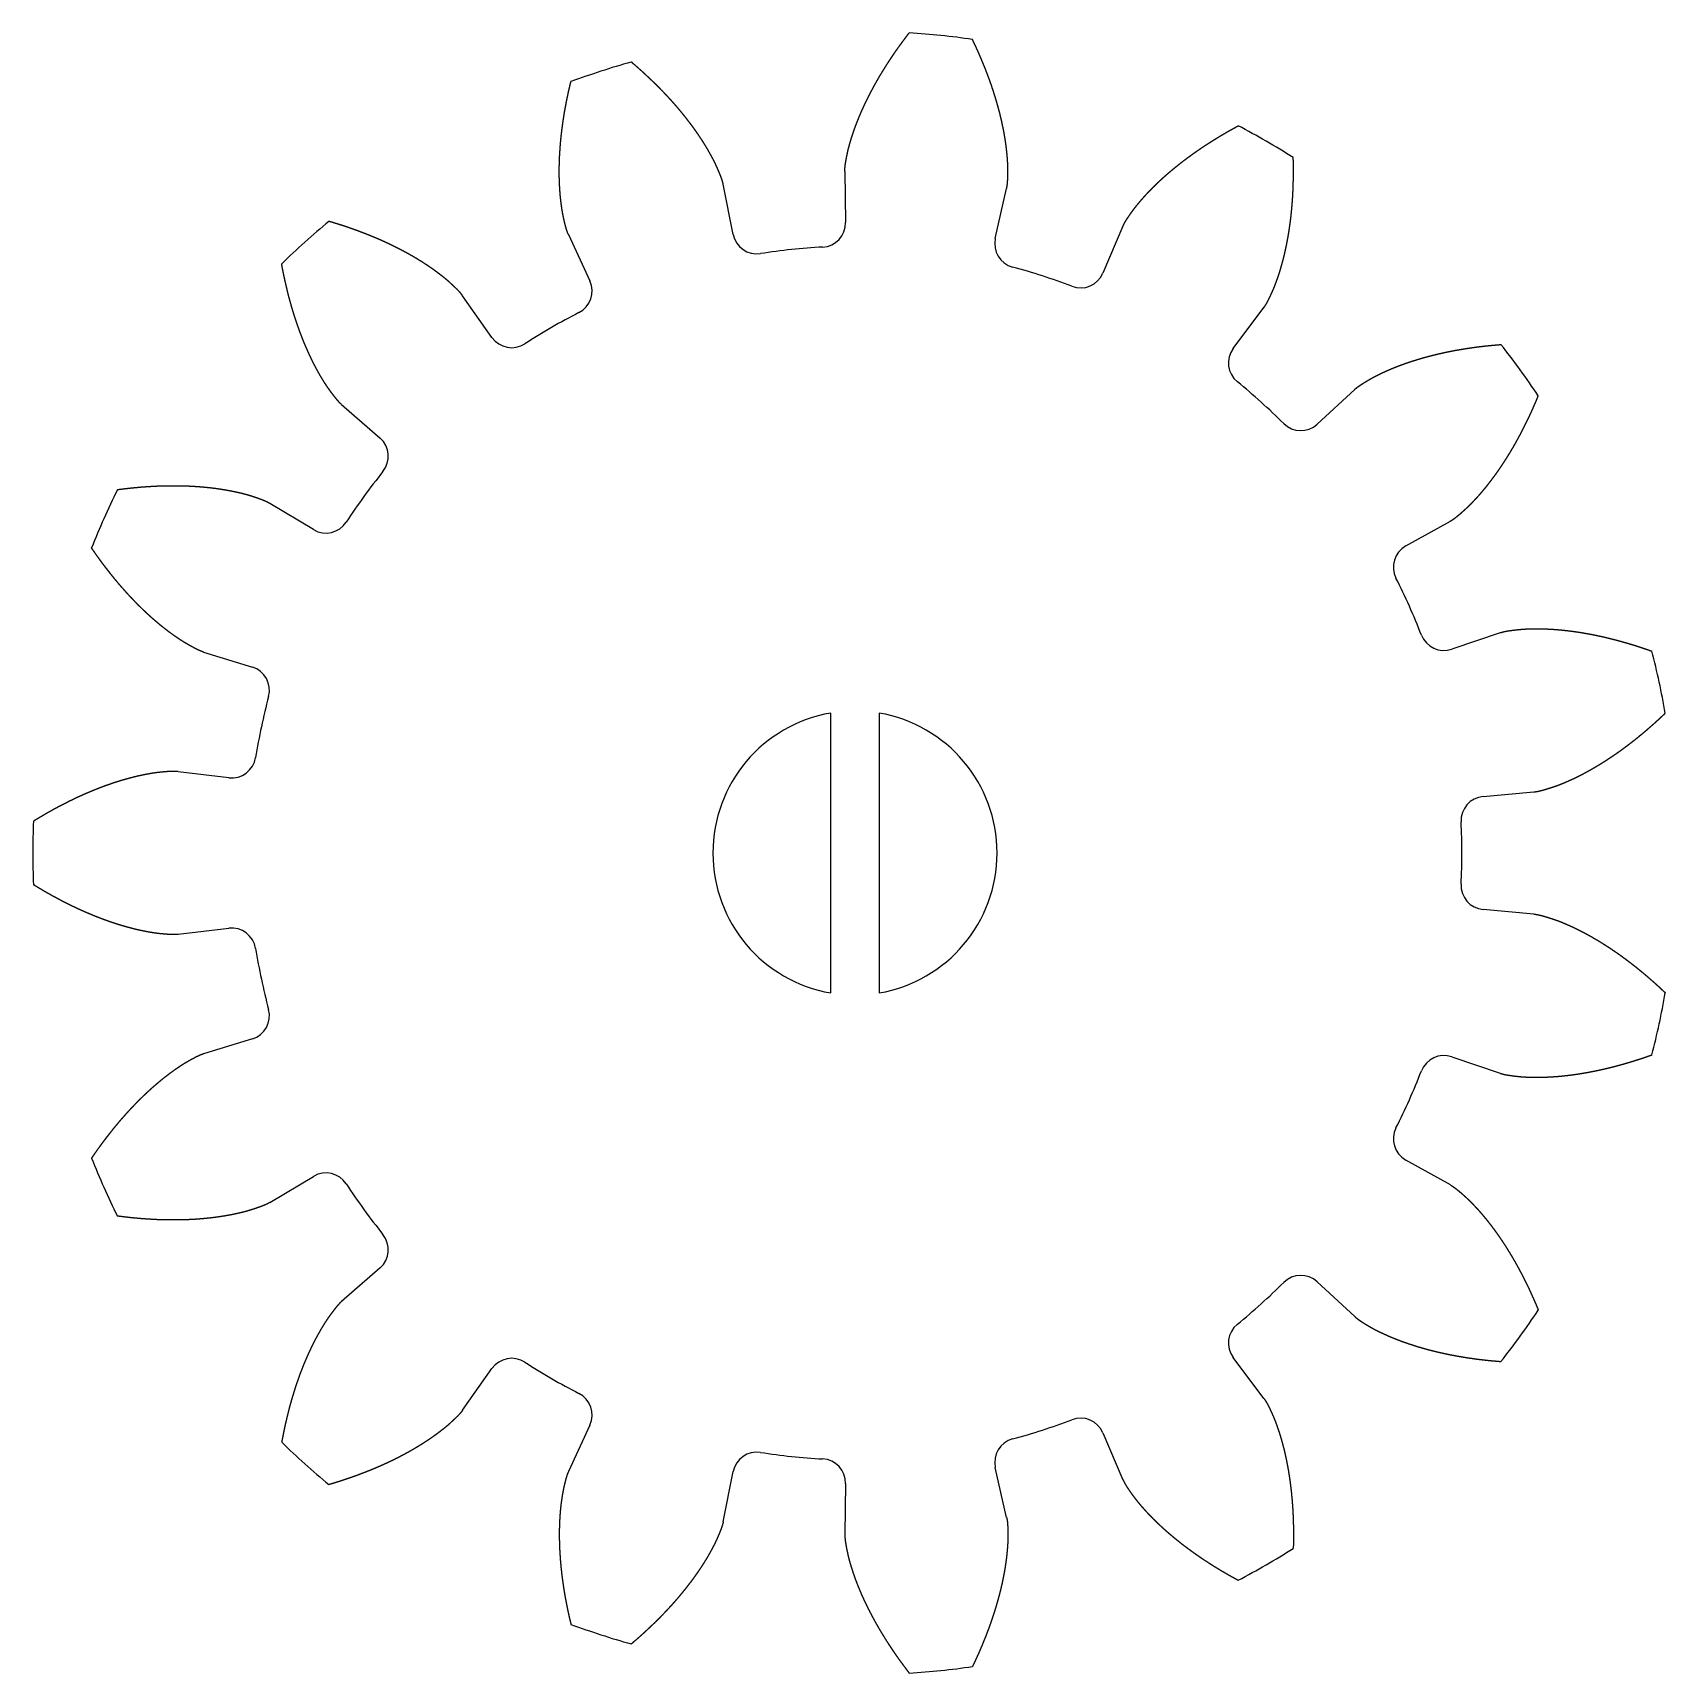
# Model space of a CAD drawing. Header units: millimetres. Extents: x -17 to 16.8, y -17 to 17.
import ezdxf

# ---------------------------------------------------------------- set-up
doc = ezdxf.new("R2010")
doc.units = ezdxf.units.MM
doc.layers.get('0').update_dxf_attribs({"linetype": 'CONTINUOUS'})

msp = doc.modelspace()

# ---------------------------------------------------------------- linework, layer by layer
for p, q in [((-0.21, 14.094), (-0.195, 13.038)), ((-2.52, 12.793), (-2.725, 13.83)), ((2.902, 12.712), (3.136, 13.742)), ((5.541, 12.961), (5.125, 11.99)), ((-5.924, 12.79), (-5.481, 11.831)), ((-7.506, 10.662), (-8.114, 11.526)), ((7.821, 10.433), (8.454, 11.279)), ((10.333, 9.587), (9.558, 8.869)), ((-10.614, 9.274), (-9.82, 8.579)), ((-11.193, 6.688), (-12.101, 7.229)), ((11.389, 6.35), (12.311, 6.865)), ((13.339, 4.555), (12.339, 4.214)), ((-13.469, 4.155), (-12.46, 3.843)), ((-12.946, 1.557), (-13.995, 1.682)), ((12.987, 1.169), (14.039, 1.264)), ((14.039, -1.264), (12.987, -1.169)), ((-13.995, -1.682), (-12.946, -1.557)), ((-12.46, -3.843), (-13.469, -4.155)), ((12.339, -4.214), (13.339, -4.555)), ((12.311, -6.865), (11.389, -6.35)), ((-12.101, -7.229), (-11.193, -6.688)), ((-9.82, -8.579), (-10.614, -9.274)), ((9.558, -8.869), (10.333, -9.587)), ((8.454, -11.279), (7.821, -10.433)), ((-8.114, -11.526), (-7.506, -10.662)), ((-5.481, -11.831), (-5.924, -12.79)), ((5.125, -11.99), (5.541, -12.961)), ((-2.725, -13.83), (-2.52, -12.793)), ((3.136, -13.742), (2.902, -12.712)), ((-0.195, -13.038), (-0.21, -14.094))]:
    msp.add_line(p, q)
for points in [[(-0.5, -2.895), (-0.5, 2.895, 0.842075)], [(0.5, 2.895), (0.5, -2.895, 0.842075)]]:
    msp.add_lwpolyline(points, format="xyb", close=True)
for centre, radius, start, end in [((0, 0), 17, 81.7877, 86.2123), ((0, 0), 17, 105.7877, 110.2123), ((0, 0), 17, 57.7877, 62.2123), ((0, 0), 17, 129.7877, 134.2123), ((-0.695, 13.031), 0.5, -86.9466, 0.8103), ((-2.029, 12.89), 0.5, 191.1897, 278.9466), ((3.389, 12.601), 0.5, 167.1897, 254.9466), ((0, 0), 12.549, 93.0534, 98.9466), ((0, 0), 12.549, 69.0534, 74.9466), ((4.665, 12.187), 0.5, 249.0534, 336.8103), ((-5.935, 11.621), 0.5, -62.9466, 24.8103), ((0, 0), 12.549, 117.0534, 122.9466), ((-7.097, 10.951), 0.5, 215.1897, 302.9466), ((8.222, 10.133), 0.5, 143.1897, 230.9466), ((0, 0), 17, 33.7877, 38.2123), ((0, 0), 12.549, 45.0534, 50.9466), ((9.219, 9.236), 0.5, 225.0534, 312.8103), ((-10.149, 8.203), 0.5, -38.9466, 48.8103), ((0, 0), 12.549, 141.0534, 146.9466), ((0, 0), 17, 153.7877, 158.2123), ((-10.937, 7.117), 0.5, 239.1897, 326.9466), ((11.632, 5.913), 0.5, 119.1897, 206.9466), ((0, 0), 12.549, 21.0534, 26.9466), ((12.178, 4.688), 0.5, 201.0534, 288.8103), ((0, 0), 17, 9.7877, 14.2123), ((-12.608, 3.366), 0.5, -14.9466, 72.8103), ((0, 0), 12.549, 165.0534, 170.9466), ((-12.887, 2.053), 0.5, 263.1897, 350.9466), ((13.032, 0.671), 0.5, 95.1897, 182.9466), ((0, 0), 17, 177.7877, 182.2123), ((0, 0), 12.549, -2.9466, 2.9466), ((13.032, -0.671), 0.5, 177.0534, 264.8103), ((-12.887, -2.053), 0.5, 9.0534, 96.8103), ((0, 0), 12.549, 189.0534, 194.9466), ((0, 0), 17, 345.7877, 350.2123), ((-12.608, -3.366), 0.5, -72.8103, 14.9466), ((12.178, -4.688), 0.5, 71.1897, 158.9466), ((0, 0), 12.549, 333.0534, 338.9466), ((11.632, -5.913), 0.5, 153.0534, 240.8103), ((0, 0), 17, 201.7877, 206.2123), ((-10.937, -7.117), 0.5, 33.0534, 120.8103), ((0, 0), 12.549, 213.0534, 218.9466), ((-10.149, -8.203), 0.5, -48.8103, 38.9466), ((9.219, -9.236), 0.5, 47.1897, 134.9466), ((0, 0), 12.549, 309.0534, 314.9466), ((0, 0), 17, 321.7877, 326.2123), ((8.222, -10.133), 0.5, 129.0534, 216.8103), ((-7.097, -10.951), 0.5, 57.0534, 144.8103), ((0, 0), 12.549, 237.0534, 242.9466), ((-5.935, -11.621), 0.5, -24.8103, 62.9466), ((0, 0), 12.549, 285.0534, 290.9466), ((4.665, -12.187), 0.5, 23.1897, 110.9466), ((0, 0), 17, 225.7877, 230.2123), ((3.389, -12.601), 0.5, 105.0534, 192.8103), ((-2.029, -12.89), 0.5, 81.0534, 168.8103), ((0, 0), 12.549, 261.0534, 266.9466), ((-0.695, -13.031), 0.5, -0.8103, 86.9466), ((0, 0), 17, 297.7877, 302.2123), ((0, 0), 17, 249.7877, 254.2123), ((0, 0), 17, 273.7877, 278.2123)]:
    msp.add_arc(centre, radius, start, end)
for points in [[(-0.21, 14.094), (-0.21, 14.102), (-0.21, 14.12), (-0.209, 14.145), (-0.207, 14.18), (-0.202, 14.222), (-0.196, 14.265), (-0.188, 14.307), (-0.181, 14.35), (-0.173, 14.392), (-0.164, 14.435), (-0.155, 14.477), (-0.146, 14.52), (-0.136, 14.562), (-0.125, 14.605), (-0.114, 14.647), (-0.102, 14.689), (-0.089, 14.731), (-0.076, 14.774), (-0.063, 14.816), (-0.049, 14.858), (-0.035, 14.9), (-0.021, 14.942), (-0.006, 14.984), (0.009, 15.026), (0.025, 15.068), (0.041, 15.11), (0.058, 15.151), (0.074, 15.193), (0.092, 15.235), (0.109, 15.276), (0.127, 15.318), (0.145, 15.359), (0.164, 15.401), (0.183, 15.442), (0.202, 15.484), (0.222, 15.525), (0.242, 15.566), (0.262, 15.607), (0.283, 15.648), (0.303, 15.689), (0.325, 15.73), (0.346, 15.771), (0.368, 15.812), (0.39, 15.853), (0.412, 15.893), (0.435, 15.934), (0.458, 15.974), (0.481, 16.015), (0.505, 16.055), (0.529, 16.096), (0.553, 16.136), (0.578, 16.176), (0.602, 16.216), (0.627, 16.256), (0.653, 16.296), (0.678, 16.336), (0.704, 16.376), (0.73, 16.415), (0.756, 16.455), (0.783, 16.495), (0.81, 16.534), (0.837, 16.574), (0.865, 16.613), (0.892, 16.652), (0.92, 16.691), (0.948, 16.73), (0.977, 16.769), (1.006, 16.808), (1.035, 16.847), (1.064, 16.886), (1.087, 16.917), (1.105, 16.94), (1.117, 16.955), (1.123, 16.963)], [(3.136, 13.742), (3.138, 13.751), (3.141, 13.767), (3.146, 13.793), (3.151, 13.827), (3.155, 13.869), (3.157, 13.912), (3.159, 13.955), (3.16, 13.999), (3.161, 14.042), (3.162, 14.085), (3.162, 14.129), (3.162, 14.172), (3.16, 14.216), (3.159, 14.259), (3.156, 14.303), (3.153, 14.347), (3.15, 14.391), (3.146, 14.435), (3.142, 14.479), (3.137, 14.523), (3.132, 14.567), (3.127, 14.611), (3.121, 14.655), (3.115, 14.699), (3.108, 14.744), (3.101, 14.788), (3.094, 14.832), (3.086, 14.877), (3.078, 14.921), (3.069, 14.965), (3.06, 15.01), (3.051, 15.054), (3.042, 15.098), (3.032, 15.143), (3.021, 15.187), (3.011, 15.232), (3, 15.276), (2.989, 15.321), (2.977, 15.365), (2.965, 15.409), (2.953, 15.454), (2.94, 15.498), (2.928, 15.543), (2.914, 15.587), (2.901, 15.632), (2.887, 15.676), (2.873, 15.721), (2.859, 15.765), (2.844, 15.809), (2.829, 15.854), (2.814, 15.898), (2.798, 15.943), (2.782, 15.987), (2.766, 16.031), (2.75, 16.076), (2.733, 16.12), (2.716, 16.164), (2.699, 16.209), (2.681, 16.253), (2.663, 16.297), (2.645, 16.341), (2.627, 16.385), (2.608, 16.43), (2.589, 16.474), (2.57, 16.518), (2.551, 16.562), (2.531, 16.606), (2.511, 16.65), (2.491, 16.694), (2.47, 16.738), (2.454, 16.773), (2.441, 16.799), (2.433, 16.817), (2.428, 16.826)], [(-2.725, 13.83), (-2.726, 13.838), (-2.73, 13.855), (-2.736, 13.88), (-2.746, 13.913), (-2.759, 13.953), (-2.774, 13.994), (-2.79, 14.034), (-2.807, 14.074), (-2.823, 14.114), (-2.841, 14.153), (-2.858, 14.193), (-2.876, 14.233), (-2.895, 14.272), (-2.914, 14.311), (-2.934, 14.35), (-2.955, 14.389), (-2.976, 14.428), (-2.997, 14.467), (-3.019, 14.505), (-3.041, 14.543), (-3.063, 14.582), (-3.086, 14.62), (-3.11, 14.658), (-3.133, 14.696), (-3.157, 14.733), (-3.182, 14.771), (-3.207, 14.808), (-3.232, 14.846), (-3.257, 14.883), (-3.283, 14.92), (-3.309, 14.957), (-3.336, 14.994), (-3.362, 15.03), (-3.39, 15.067), (-3.417, 15.103), (-3.445, 15.139), (-3.473, 15.176), (-3.501, 15.212), (-3.53, 15.247), (-3.559, 15.283), (-3.588, 15.319), (-3.618, 15.354), (-3.647, 15.39), (-3.677, 15.425), (-3.708, 15.46), (-3.738, 15.495), (-3.769, 15.53), (-3.801, 15.565), (-3.832, 15.599), (-3.864, 15.634), (-3.896, 15.668), (-3.928, 15.702), (-3.961, 15.737), (-3.993, 15.77), (-4.026, 15.804), (-4.06, 15.838), (-4.093, 15.872), (-4.127, 15.905), (-4.161, 15.938), (-4.195, 15.971), (-4.23, 16.004), (-4.265, 16.037), (-4.3, 16.07), (-4.335, 16.103), (-4.37, 16.135), (-4.406, 16.168), (-4.442, 16.2), (-4.478, 16.232), (-4.515, 16.264), (-4.551, 16.296), (-4.581, 16.321), (-4.603, 16.34), (-4.618, 16.352), (-4.625, 16.359)], [(-5.924, 12.79), (-5.928, 12.798), (-5.935, 12.813), (-5.945, 12.837), (-5.956, 12.869), (-5.969, 12.91), (-5.981, 12.952), (-5.991, 12.994), (-6.002, 13.036), (-6.012, 13.078), (-6.021, 13.12), (-6.03, 13.162), (-6.039, 13.205), (-6.047, 13.248), (-6.054, 13.291), (-6.061, 13.334), (-6.067, 13.378), (-6.073, 13.422), (-6.079, 13.465), (-6.084, 13.509), (-6.088, 13.553), (-6.093, 13.597), (-6.097, 13.642), (-6.1, 13.686), (-6.103, 13.731), (-6.106, 13.775), (-6.108, 13.82), (-6.11, 13.865), (-6.112, 13.91), (-6.113, 13.955), (-6.114, 14), (-6.114, 14.045), (-6.114, 14.091), (-6.114, 14.136), (-6.114, 14.182), (-6.113, 14.227), (-6.112, 14.273), (-6.11, 14.319), (-6.109, 14.364), (-6.107, 14.41), (-6.104, 14.456), (-6.101, 14.502), (-6.098, 14.548), (-6.095, 14.594), (-6.092, 14.641), (-6.088, 14.687), (-6.083, 14.733), (-6.079, 14.78), (-6.074, 14.826), (-6.069, 14.873), (-6.063, 14.919), (-6.058, 14.966), (-6.052, 15.012), (-6.045, 15.059), (-6.039, 15.106), (-6.032, 15.153), (-6.025, 15.199), (-6.018, 15.246), (-6.01, 15.293), (-6.002, 15.34), (-5.994, 15.387), (-5.985, 15.434), (-5.976, 15.481), (-5.967, 15.528), (-5.958, 15.575), (-5.948, 15.623), (-5.938, 15.67), (-5.928, 15.717), (-5.918, 15.764), (-5.907, 15.811), (-5.896, 15.859), (-5.887, 15.896), (-5.88, 15.925), (-5.876, 15.944), (-5.873, 15.953)], [(5.541, 12.961), (5.544, 12.969), (5.551, 12.984), (5.562, 13.008), (5.578, 13.038), (5.6, 13.075), (5.623, 13.111), (5.647, 13.147), (5.671, 13.183), (5.696, 13.218), (5.721, 13.254), (5.747, 13.289), (5.772, 13.324), (5.799, 13.358), (5.826, 13.393), (5.854, 13.427), (5.882, 13.461), (5.91, 13.494), (5.939, 13.527), (5.969, 13.56), (5.998, 13.593), (6.028, 13.626), (6.058, 13.659), (6.089, 13.691), (6.12, 13.723), (6.152, 13.755), (6.183, 13.787), (6.215, 13.818), (6.248, 13.849), (6.28, 13.88), (6.313, 13.911), (6.346, 13.942), (6.38, 13.972), (6.414, 14.003), (6.448, 14.033), (6.482, 14.063), (6.517, 14.092), (6.552, 14.122), (6.587, 14.151), (6.623, 14.18), (6.659, 14.209), (6.695, 14.238), (6.731, 14.267), (6.767, 14.295), (6.804, 14.323), (6.841, 14.351), (6.878, 14.379), (6.916, 14.407), (6.954, 14.434), (6.992, 14.462), (7.03, 14.489), (7.068, 14.516), (7.107, 14.543), (7.146, 14.569), (7.185, 14.596), (7.224, 14.622), (7.264, 14.648), (7.304, 14.674), (7.344, 14.699), (7.384, 14.725), (7.424, 14.75), (7.465, 14.775), (7.506, 14.8), (7.547, 14.825), (7.588, 14.85), (7.63, 14.874), (7.671, 14.898), (7.713, 14.922), (7.755, 14.946), (7.797, 14.97), (7.84, 14.993), (7.874, 15.012), (7.9, 15.026), (7.917, 15.035), (7.925, 15.04)], [(8.454, 11.279), (8.459, 11.286), (8.469, 11.299), (8.484, 11.321), (8.502, 11.35), (8.523, 11.387), (8.543, 11.425), (8.562, 11.464), (8.581, 11.503), (8.599, 11.542), (8.617, 11.581), (8.635, 11.621), (8.653, 11.661), (8.669, 11.701), (8.685, 11.742), (8.701, 11.783), (8.716, 11.824), (8.731, 11.866), (8.745, 11.907), (8.759, 11.949), (8.773, 11.991), (8.787, 12.034), (8.8, 12.076), (8.812, 12.119), (8.824, 12.162), (8.836, 12.205), (8.848, 12.248), (8.859, 12.292), (8.87, 12.335), (8.881, 12.379), (8.891, 12.423), (8.901, 12.467), (8.91, 12.511), (8.92, 12.556), (8.929, 12.601), (8.937, 12.645), (8.946, 12.69), (8.954, 12.735), (8.962, 12.78), (8.969, 12.826), (8.976, 12.871), (8.983, 12.917), (8.99, 12.962), (8.996, 13.008), (9.002, 13.054), (9.008, 13.1), (9.014, 13.147), (9.019, 13.193), (9.024, 13.239), (9.028, 13.286), (9.033, 13.332), (9.037, 13.379), (9.041, 13.426), (9.044, 13.473), (9.048, 13.52), (9.051, 13.567), (9.053, 13.615), (9.056, 13.662), (9.058, 13.71), (9.06, 13.757), (9.062, 13.805), (9.063, 13.853), (9.064, 13.9), (9.065, 13.948), (9.066, 13.996), (9.066, 14.044), (9.067, 14.093), (9.066, 14.141), (9.066, 14.189), (9.065, 14.238), (9.065, 14.286), (9.064, 14.325), (9.063, 14.354), (9.062, 14.374), (9.062, 14.383)], [(-8.114, 11.526), (-8.119, 11.533), (-8.129, 11.547), (-8.145, 11.567), (-8.167, 11.593), (-8.196, 11.625), (-8.226, 11.655), (-8.257, 11.685), (-8.288, 11.715), (-8.32, 11.745), (-8.352, 11.774), (-8.384, 11.804), (-8.416, 11.833), (-8.45, 11.861), (-8.483, 11.889), (-8.517, 11.916), (-8.552, 11.943), (-8.587, 11.97), (-8.622, 11.997), (-8.658, 12.023), (-8.693, 12.049), (-8.729, 12.075), (-8.766, 12.101), (-8.803, 12.126), (-8.84, 12.151), (-8.877, 12.175), (-8.915, 12.2), (-8.952, 12.224), (-8.991, 12.248), (-9.029, 12.271), (-9.068, 12.295), (-9.106, 12.318), (-9.146, 12.341), (-9.185, 12.363), (-9.225, 12.386), (-9.265, 12.408), (-9.305, 12.429), (-9.345, 12.451), (-9.386, 12.472), (-9.426, 12.494), (-9.467, 12.514), (-9.509, 12.535), (-9.55, 12.556), (-9.592, 12.576), (-9.633, 12.596), (-9.675, 12.615), (-9.718, 12.635), (-9.76, 12.654), (-9.803, 12.673), (-9.846, 12.692), (-9.889, 12.711), (-9.932, 12.729), (-9.975, 12.747), (-10.019, 12.765), (-10.063, 12.783), (-10.107, 12.8), (-10.151, 12.817), (-10.195, 12.834), (-10.239, 12.851), (-10.284, 12.868), (-10.329, 12.884), (-10.374, 12.9), (-10.419, 12.916), (-10.464, 12.932), (-10.51, 12.947), (-10.555, 12.963), (-10.601, 12.978), (-10.647, 12.992), (-10.693, 13.007), (-10.739, 13.021), (-10.786, 13.036), (-10.823, 13.047), (-10.851, 13.055), (-10.87, 13.06), (-10.879, 13.063)], [(-10.614, 9.274), (-10.621, 9.28), (-10.634, 9.292), (-10.652, 9.309), (-10.676, 9.334), (-10.704, 9.366), (-10.732, 9.4), (-10.758, 9.433), (-10.785, 9.468), (-10.811, 9.502), (-10.837, 9.537), (-10.863, 9.572), (-10.888, 9.607), (-10.913, 9.643), (-10.937, 9.68), (-10.961, 9.716), (-10.984, 9.754), (-11.007, 9.791), (-11.03, 9.829), (-11.052, 9.867), (-11.075, 9.905), (-11.096, 9.944), (-11.118, 9.983), (-11.139, 10.022), (-11.16, 10.061), (-11.181, 10.101), (-11.201, 10.141), (-11.221, 10.181), (-11.241, 10.222), (-11.26, 10.262), (-11.279, 10.303), (-11.298, 10.344), (-11.317, 10.385), (-11.335, 10.427), (-11.353, 10.469), (-11.371, 10.511), (-11.389, 10.553), (-11.406, 10.595), (-11.423, 10.638), (-11.44, 10.681), (-11.456, 10.724), (-11.473, 10.767), (-11.489, 10.81), (-11.504, 10.854), (-11.52, 10.897), (-11.535, 10.941), (-11.55, 10.985), (-11.565, 11.029), (-11.579, 11.074), (-11.593, 11.118), (-11.607, 11.163), (-11.621, 11.208), (-11.635, 11.253), (-11.648, 11.298), (-11.661, 11.344), (-11.674, 11.389), (-11.686, 11.435), (-11.699, 11.481), (-11.711, 11.527), (-11.722, 11.573), (-11.734, 11.619), (-11.745, 11.665), (-11.756, 11.712), (-11.767, 11.759), (-11.778, 11.806), (-11.788, 11.852), (-11.798, 11.9), (-11.808, 11.947), (-11.818, 11.994), (-11.827, 12.042), (-11.837, 12.089), (-11.844, 12.127), (-11.849, 12.156), (-11.853, 12.175), (-11.854, 12.185)], [(10.333, 9.587), (10.34, 9.593), (10.352, 9.604), (10.372, 9.621), (10.399, 9.642), (10.434, 9.667), (10.47, 9.69), (10.506, 9.713), (10.543, 9.736), (10.58, 9.759), (10.617, 9.781), (10.655, 9.803), (10.693, 9.824), (10.731, 9.845), (10.77, 9.865), (10.809, 9.885), (10.848, 9.904), (10.888, 9.923), (10.928, 9.942), (10.968, 9.96), (11.009, 9.979), (11.049, 9.996), (11.09, 10.014), (11.131, 10.031), (11.173, 10.047), (11.214, 10.064), (11.256, 10.08), (11.298, 10.095), (11.34, 10.111), (11.383, 10.126), (11.426, 10.141), (11.468, 10.155), (11.512, 10.169), (11.555, 10.183), (11.598, 10.197), (11.642, 10.21), (11.686, 10.223), (11.729, 10.236), (11.774, 10.249), (11.818, 10.261), (11.862, 10.273), (11.907, 10.284), (11.952, 10.296), (11.997, 10.307), (12.042, 10.318), (12.087, 10.328), (12.132, 10.338), (12.178, 10.348), (12.224, 10.358), (12.269, 10.368), (12.315, 10.377), (12.361, 10.386), (12.408, 10.395), (12.454, 10.403), (12.5, 10.411), (12.547, 10.419), (12.594, 10.427), (12.641, 10.434), (12.688, 10.442), (12.735, 10.448), (12.782, 10.455), (12.829, 10.462), (12.877, 10.468), (12.924, 10.474), (12.972, 10.479), (13.02, 10.485), (13.068, 10.49), (13.116, 10.495), (13.164, 10.5), (13.212, 10.504), (13.26, 10.508), (13.299, 10.511), (13.328, 10.514), (13.348, 10.515), (13.357, 10.516)], [(12.311, 6.865), (12.318, 6.869), (12.333, 6.878), (12.355, 6.891), (12.383, 6.911), (12.418, 6.936), (12.451, 6.963), (12.485, 6.99), (12.518, 7.018), (12.55, 7.047), (12.583, 7.075), (12.615, 7.104), (12.647, 7.134), (12.679, 7.164), (12.71, 7.194), (12.741, 7.225), (12.772, 7.257), (12.802, 7.289), (12.832, 7.321), (12.862, 7.353), (12.892, 7.386), (12.921, 7.419), (12.951, 7.453), (12.979, 7.487), (13.008, 7.521), (13.037, 7.556), (13.065, 7.59), (13.093, 7.626), (13.12, 7.661), (13.148, 7.697), (13.175, 7.733), (13.202, 7.769), (13.229, 7.806), (13.256, 7.842), (13.282, 7.879), (13.308, 7.917), (13.334, 7.954), (13.36, 7.992), (13.385, 8.03), (13.41, 8.069), (13.436, 8.107), (13.46, 8.146), (13.485, 8.185), (13.509, 8.225), (13.534, 8.264), (13.558, 8.304), (13.582, 8.344), (13.605, 8.384), (13.629, 8.424), (13.652, 8.465), (13.675, 8.506), (13.697, 8.547), (13.72, 8.588), (13.742, 8.63), (13.765, 8.671), (13.787, 8.713), (13.808, 8.755), (13.83, 8.798), (13.851, 8.84), (13.872, 8.883), (13.893, 8.926), (13.914, 8.969), (13.935, 9.012), (13.955, 9.055), (13.975, 9.099), (13.995, 9.143), (14.015, 9.187), (14.034, 9.231), (14.054, 9.275), (14.073, 9.319), (14.092, 9.364), (14.107, 9.4), (14.118, 9.427), (14.125, 9.445), (14.129, 9.454)], [(-12.101, 7.229), (-12.108, 7.233), (-12.123, 7.242), (-12.146, 7.254), (-12.176, 7.269), (-12.216, 7.286), (-12.256, 7.302), (-12.296, 7.317), (-12.337, 7.331), (-12.378, 7.346), (-12.419, 7.36), (-12.46, 7.373), (-12.502, 7.386), (-12.543, 7.399), (-12.585, 7.411), (-12.628, 7.422), (-12.67, 7.433), (-12.713, 7.443), (-12.756, 7.453), (-12.799, 7.462), (-12.843, 7.472), (-12.886, 7.481), (-12.93, 7.489), (-12.974, 7.497), (-13.017, 7.505), (-13.062, 7.512), (-13.106, 7.519), (-13.15, 7.526), (-13.195, 7.532), (-13.24, 7.538), (-13.284, 7.544), (-13.329, 7.549), (-13.374, 7.554), (-13.419, 7.558), (-13.465, 7.563), (-13.51, 7.567), (-13.556, 7.57), (-13.601, 7.574), (-13.647, 7.577), (-13.693, 7.579), (-13.739, 7.582), (-13.785, 7.584), (-13.831, 7.586), (-13.877, 7.587), (-13.924, 7.589), (-13.97, 7.589), (-14.017, 7.59), (-14.063, 7.59), (-14.11, 7.59), (-14.157, 7.59), (-14.204, 7.59), (-14.251, 7.589), (-14.298, 7.588), (-14.345, 7.586), (-14.392, 7.585), (-14.439, 7.583), (-14.486, 7.581), (-14.534, 7.578), (-14.581, 7.575), (-14.629, 7.572), (-14.676, 7.569), (-14.724, 7.566), (-14.772, 7.562), (-14.819, 7.558), (-14.867, 7.553), (-14.915, 7.549), (-14.963, 7.544), (-15.011, 7.539), (-15.059, 7.533), (-15.107, 7.528), (-15.155, 7.522), (-15.194, 7.517), (-15.223, 7.513), (-15.242, 7.51), (-15.252, 7.509)], [(-13.469, 4.155), (-13.477, 4.158), (-13.494, 4.163), (-13.518, 4.172), (-13.55, 4.185), (-13.589, 4.203), (-13.627, 4.222), (-13.665, 4.242), (-13.703, 4.262), (-13.741, 4.283), (-13.779, 4.304), (-13.817, 4.326), (-13.854, 4.348), (-13.891, 4.371), (-13.928, 4.394), (-13.965, 4.418), (-14.002, 4.443), (-14.038, 4.468), (-14.074, 4.493), (-14.11, 4.518), (-14.146, 4.544), (-14.182, 4.571), (-14.217, 4.598), (-14.252, 4.625), (-14.288, 4.652), (-14.323, 4.68), (-14.357, 4.708), (-14.392, 4.737), (-14.426, 4.766), (-14.461, 4.795), (-14.495, 4.825), (-14.529, 4.854), (-14.563, 4.885), (-14.596, 4.915), (-14.63, 4.946), (-14.663, 4.977), (-14.696, 5.008), (-14.729, 5.04), (-14.762, 5.072), (-14.795, 5.104), (-14.828, 5.137), (-14.86, 5.17), (-14.892, 5.203), (-14.924, 5.236), (-14.956, 5.27), (-14.988, 5.304), (-15.02, 5.338), (-15.051, 5.372), (-15.082, 5.407), (-15.113, 5.442), (-15.144, 5.477), (-15.175, 5.512), (-15.206, 5.548), (-15.236, 5.584), (-15.267, 5.62), (-15.297, 5.656), (-15.327, 5.693), (-15.357, 5.73), (-15.386, 5.767), (-15.416, 5.804), (-15.445, 5.842), (-15.475, 5.88), (-15.504, 5.918), (-15.533, 5.956), (-15.561, 5.994), (-15.59, 6.033), (-15.618, 6.072), (-15.647, 6.111), (-15.675, 6.15), (-15.703, 6.19), (-15.731, 6.23), (-15.753, 6.262), (-15.769, 6.286), (-15.78, 6.302), (-15.786, 6.31)], [(13.339, 4.555), (13.347, 4.558), (13.364, 4.563), (13.388, 4.57), (13.422, 4.579), (13.464, 4.587), (13.506, 4.594), (13.549, 4.6), (13.592, 4.606), (13.634, 4.612), (13.678, 4.617), (13.721, 4.621), (13.764, 4.626), (13.808, 4.629), (13.851, 4.632), (13.895, 4.634), (13.939, 4.636), (13.983, 4.637), (14.027, 4.638), (14.071, 4.638), (14.115, 4.638), (14.16, 4.638), (14.204, 4.637), (14.249, 4.636), (14.293, 4.634), (14.338, 4.632), (14.383, 4.63), (14.428, 4.627), (14.472, 4.624), (14.517, 4.621), (14.562, 4.617), (14.607, 4.613), (14.653, 4.608), (14.698, 4.603), (14.743, 4.598), (14.788, 4.592), (14.833, 4.587), (14.879, 4.58), (14.924, 4.574), (14.97, 4.567), (15.015, 4.56), (15.061, 4.552), (15.106, 4.544), (15.152, 4.536), (15.197, 4.528), (15.243, 4.519), (15.288, 4.51), (15.334, 4.501), (15.38, 4.491), (15.426, 4.481), (15.471, 4.471), (15.517, 4.46), (15.563, 4.449), (15.609, 4.438), (15.654, 4.427), (15.7, 4.415), (15.746, 4.403), (15.792, 4.391), (15.838, 4.378), (15.883, 4.365), (15.929, 4.352), (15.975, 4.339), (16.021, 4.325), (16.067, 4.311), (16.113, 4.297), (16.159, 4.283), (16.205, 4.268), (16.25, 4.253), (16.296, 4.238), (16.342, 4.222), (16.388, 4.206), (16.425, 4.193), (16.452, 4.184), (16.471, 4.177), (16.48, 4.174)], [(14.039, 1.264), (14.047, 1.265), (14.064, 1.267), (14.09, 1.27), (14.124, 1.276), (14.165, 1.286), (14.207, 1.296), (14.248, 1.308), (14.29, 1.32), (14.331, 1.333), (14.373, 1.346), (14.414, 1.359), (14.456, 1.373), (14.497, 1.387), (14.538, 1.402), (14.579, 1.418), (14.619, 1.434), (14.66, 1.451), (14.701, 1.469), (14.741, 1.486), (14.782, 1.504), (14.822, 1.522), (14.862, 1.541), (14.903, 1.56), (14.943, 1.58), (14.983, 1.6), (15.023, 1.62), (15.062, 1.641), (15.102, 1.662), (15.142, 1.684), (15.181, 1.705), (15.221, 1.728), (15.26, 1.75), (15.299, 1.773), (15.338, 1.796), (15.378, 1.82), (15.417, 1.843), (15.455, 1.867), (15.494, 1.892), (15.533, 1.917), (15.572, 1.942), (15.61, 1.967), (15.648, 1.993), (15.687, 2.019), (15.725, 2.045), (15.763, 2.071), (15.801, 2.098), (15.839, 2.125), (15.877, 2.153), (15.915, 2.181), (15.952, 2.208), (15.99, 2.237), (16.027, 2.265), (16.064, 2.294), (16.102, 2.323), (16.139, 2.352), (16.176, 2.382), (16.212, 2.412), (16.249, 2.442), (16.286, 2.472), (16.322, 2.503), (16.359, 2.534), (16.395, 2.565), (16.431, 2.596), (16.468, 2.628), (16.504, 2.66), (16.54, 2.692), (16.575, 2.724), (16.611, 2.757), (16.647, 2.79), (16.682, 2.823), (16.71, 2.85), (16.731, 2.87), (16.746, 2.883), (16.753, 2.89)], [(-13.995, 1.682), (-14.003, 1.683), (-14.02, 1.685), (-14.046, 1.687), (-14.08, 1.688), (-14.123, 1.688), (-14.166, 1.686), (-14.209, 1.683), (-14.252, 1.68), (-14.295, 1.676), (-14.339, 1.672), (-14.382, 1.668), (-14.425, 1.663), (-14.468, 1.657), (-14.512, 1.651), (-14.555, 1.644), (-14.598, 1.636), (-14.641, 1.628), (-14.685, 1.62), (-14.728, 1.611), (-14.771, 1.602), (-14.815, 1.593), (-14.858, 1.583), (-14.901, 1.572), (-14.945, 1.561), (-14.988, 1.55), (-15.031, 1.538), (-15.074, 1.526), (-15.118, 1.514), (-15.161, 1.501), (-15.204, 1.488), (-15.247, 1.475), (-15.29, 1.461), (-15.334, 1.447), (-15.377, 1.432), (-15.42, 1.417), (-15.463, 1.402), (-15.506, 1.387), (-15.549, 1.371), (-15.592, 1.355), (-15.635, 1.338), (-15.678, 1.321), (-15.721, 1.304), (-15.764, 1.287), (-15.806, 1.269), (-15.849, 1.251), (-15.892, 1.233), (-15.935, 1.214), (-15.977, 1.195), (-16.02, 1.176), (-16.063, 1.156), (-16.105, 1.137), (-16.148, 1.116), (-16.19, 1.096), (-16.233, 1.075), (-16.275, 1.054), (-16.317, 1.033), (-16.36, 1.012), (-16.402, 0.99), (-16.444, 0.968), (-16.486, 0.945), (-16.528, 0.923), (-16.57, 0.9), (-16.612, 0.877), (-16.654, 0.853), (-16.696, 0.83), (-16.738, 0.806), (-16.78, 0.781), (-16.821, 0.757), (-16.863, 0.732), (-16.904, 0.707), (-16.938, 0.687), (-16.962, 0.672), (-16.979, 0.661), (-16.987, 0.656)], [(-13.995, -1.682), (-14.003, -1.683), (-14.02, -1.685), (-14.046, -1.687), (-14.08, -1.688), (-14.123, -1.688), (-14.166, -1.686), (-14.209, -1.683), (-14.252, -1.68), (-14.295, -1.676), (-14.339, -1.672), (-14.382, -1.668), (-14.425, -1.663), (-14.468, -1.657), (-14.512, -1.651), (-14.555, -1.644), (-14.598, -1.636), (-14.641, -1.628), (-14.685, -1.62), (-14.728, -1.611), (-14.771, -1.602), (-14.815, -1.593), (-14.858, -1.583), (-14.901, -1.572), (-14.945, -1.561), (-14.988, -1.55), (-15.031, -1.538), (-15.074, -1.526), (-15.118, -1.514), (-15.161, -1.501), (-15.204, -1.488), (-15.247, -1.475), (-15.29, -1.461), (-15.334, -1.447), (-15.377, -1.432), (-15.42, -1.417), (-15.463, -1.402), (-15.506, -1.387), (-15.549, -1.371), (-15.592, -1.355), (-15.635, -1.338), (-15.678, -1.321), (-15.721, -1.304), (-15.764, -1.287), (-15.806, -1.269), (-15.849, -1.251), (-15.892, -1.233), (-15.935, -1.214), (-15.977, -1.195), (-16.02, -1.176), (-16.063, -1.156), (-16.105, -1.137), (-16.148, -1.116), (-16.19, -1.096), (-16.233, -1.075), (-16.275, -1.054), (-16.317, -1.033), (-16.36, -1.012), (-16.402, -0.99), (-16.444, -0.968), (-16.486, -0.945), (-16.528, -0.923), (-16.57, -0.9), (-16.612, -0.877), (-16.654, -0.853), (-16.696, -0.83), (-16.738, -0.806), (-16.78, -0.781), (-16.821, -0.757), (-16.863, -0.732), (-16.904, -0.707), (-16.938, -0.687), (-16.962, -0.672), (-16.979, -0.661), (-16.987, -0.656)], [(14.039, -1.264), (14.047, -1.265), (14.064, -1.267), (14.09, -1.27), (14.124, -1.276), (14.165, -1.286), (14.207, -1.296), (14.248, -1.308), (14.29, -1.32), (14.331, -1.333), (14.373, -1.346), (14.414, -1.359), (14.456, -1.373), (14.497, -1.387), (14.538, -1.402), (14.579, -1.418), (14.619, -1.434), (14.66, -1.451), (14.701, -1.469), (14.741, -1.486), (14.782, -1.504), (14.822, -1.522), (14.862, -1.541), (14.903, -1.56), (14.943, -1.58), (14.983, -1.6), (15.023, -1.62), (15.062, -1.641), (15.102, -1.662), (15.142, -1.684), (15.181, -1.705), (15.221, -1.728), (15.26, -1.75), (15.299, -1.773), (15.338, -1.796), (15.378, -1.82), (15.417, -1.843), (15.455, -1.867), (15.494, -1.892), (15.533, -1.917), (15.572, -1.942), (15.61, -1.967), (15.648, -1.993), (15.687, -2.019), (15.725, -2.045), (15.763, -2.071), (15.801, -2.098), (15.839, -2.125), (15.877, -2.153), (15.915, -2.181), (15.952, -2.208), (15.99, -2.237), (16.027, -2.265), (16.064, -2.294), (16.102, -2.323), (16.139, -2.352), (16.176, -2.382), (16.212, -2.412), (16.249, -2.442), (16.286, -2.472), (16.322, -2.503), (16.359, -2.534), (16.395, -2.565), (16.431, -2.596), (16.468, -2.628), (16.504, -2.66), (16.54, -2.692), (16.575, -2.724), (16.611, -2.757), (16.647, -2.79), (16.682, -2.823), (16.71, -2.85), (16.731, -2.87), (16.746, -2.883), (16.753, -2.89)], [(-13.469, -4.155), (-13.477, -4.158), (-13.494, -4.163), (-13.518, -4.172), (-13.55, -4.185), (-13.589, -4.203), (-13.627, -4.222), (-13.665, -4.242), (-13.703, -4.262), (-13.741, -4.283), (-13.779, -4.304), (-13.817, -4.326), (-13.854, -4.348), (-13.891, -4.371), (-13.928, -4.394), (-13.965, -4.418), (-14.002, -4.443), (-14.038, -4.468), (-14.074, -4.493), (-14.11, -4.518), (-14.146, -4.544), (-14.182, -4.571), (-14.217, -4.598), (-14.252, -4.625), (-14.288, -4.652), (-14.323, -4.68), (-14.357, -4.708), (-14.392, -4.737), (-14.426, -4.766), (-14.461, -4.795), (-14.495, -4.825), (-14.529, -4.854), (-14.563, -4.885), (-14.596, -4.915), (-14.63, -4.946), (-14.663, -4.977), (-14.696, -5.008), (-14.729, -5.04), (-14.762, -5.072), (-14.795, -5.104), (-14.828, -5.137), (-14.86, -5.17), (-14.892, -5.203), (-14.924, -5.236), (-14.956, -5.27), (-14.988, -5.304), (-15.02, -5.338), (-15.051, -5.372), (-15.082, -5.407), (-15.113, -5.442), (-15.144, -5.477), (-15.175, -5.512), (-15.206, -5.548), (-15.236, -5.584), (-15.267, -5.62), (-15.297, -5.656), (-15.327, -5.693), (-15.357, -5.73), (-15.386, -5.767), (-15.416, -5.804), (-15.445, -5.842), (-15.475, -5.88), (-15.504, -5.918), (-15.533, -5.956), (-15.561, -5.994), (-15.59, -6.033), (-15.618, -6.072), (-15.647, -6.111), (-15.675, -6.15), (-15.703, -6.19), (-15.731, -6.23), (-15.753, -6.262), (-15.769, -6.286), (-15.78, -6.302), (-15.786, -6.31)], [(13.339, -4.555), (13.347, -4.558), (13.364, -4.563), (13.388, -4.57), (13.422, -4.579), (13.464, -4.587), (13.506, -4.594), (13.549, -4.6), (13.592, -4.606), (13.634, -4.612), (13.678, -4.617), (13.721, -4.621), (13.764, -4.626), (13.808, -4.629), (13.851, -4.632), (13.895, -4.634), (13.939, -4.636), (13.983, -4.637), (14.027, -4.638), (14.071, -4.638), (14.115, -4.638), (14.16, -4.638), (14.204, -4.637), (14.249, -4.636), (14.293, -4.634), (14.338, -4.632), (14.383, -4.63), (14.428, -4.627), (14.472, -4.624), (14.517, -4.621), (14.562, -4.617), (14.607, -4.613), (14.653, -4.608), (14.698, -4.603), (14.743, -4.598), (14.788, -4.592), (14.833, -4.587), (14.879, -4.58), (14.924, -4.574), (14.97, -4.567), (15.015, -4.56), (15.061, -4.552), (15.106, -4.544), (15.152, -4.536), (15.197, -4.528), (15.243, -4.519), (15.288, -4.51), (15.334, -4.501), (15.38, -4.491), (15.426, -4.481), (15.471, -4.471), (15.517, -4.46), (15.563, -4.449), (15.609, -4.438), (15.654, -4.427), (15.7, -4.415), (15.746, -4.403), (15.792, -4.391), (15.838, -4.378), (15.883, -4.365), (15.929, -4.352), (15.975, -4.339), (16.021, -4.325), (16.067, -4.311), (16.113, -4.297), (16.159, -4.283), (16.205, -4.268), (16.25, -4.253), (16.296, -4.238), (16.342, -4.222), (16.388, -4.206), (16.425, -4.193), (16.452, -4.184), (16.471, -4.177), (16.48, -4.174)], [(12.311, -6.865), (12.318, -6.869), (12.333, -6.878), (12.355, -6.891), (12.383, -6.911), (12.418, -6.936), (12.451, -6.963), (12.485, -6.99), (12.518, -7.018), (12.55, -7.047), (12.583, -7.075), (12.615, -7.104), (12.647, -7.134), (12.679, -7.164), (12.71, -7.194), (12.741, -7.225), (12.772, -7.257), (12.802, -7.289), (12.832, -7.321), (12.862, -7.353), (12.892, -7.386), (12.921, -7.419), (12.951, -7.453), (12.979, -7.487), (13.008, -7.521), (13.037, -7.556), (13.065, -7.59), (13.093, -7.626), (13.12, -7.661), (13.148, -7.697), (13.175, -7.733), (13.202, -7.769), (13.229, -7.806), (13.256, -7.842), (13.282, -7.879), (13.308, -7.917), (13.334, -7.954), (13.36, -7.992), (13.385, -8.03), (13.41, -8.069), (13.436, -8.107), (13.46, -8.146), (13.485, -8.185), (13.509, -8.225), (13.534, -8.264), (13.558, -8.304), (13.582, -8.344), (13.605, -8.384), (13.629, -8.424), (13.652, -8.465), (13.675, -8.506), (13.697, -8.547), (13.72, -8.588), (13.742, -8.63), (13.765, -8.671), (13.787, -8.713), (13.808, -8.755), (13.83, -8.798), (13.851, -8.84), (13.872, -8.883), (13.893, -8.926), (13.914, -8.969), (13.935, -9.012), (13.955, -9.055), (13.975, -9.099), (13.995, -9.143), (14.015, -9.187), (14.034, -9.231), (14.054, -9.275), (14.073, -9.319), (14.092, -9.364), (14.107, -9.4), (14.118, -9.427), (14.125, -9.445), (14.129, -9.454)], [(-12.101, -7.229), (-12.108, -7.233), (-12.123, -7.242), (-12.146, -7.254), (-12.176, -7.269), (-12.216, -7.286), (-12.256, -7.302), (-12.296, -7.317), (-12.337, -7.331), (-12.378, -7.346), (-12.419, -7.36), (-12.46, -7.373), (-12.502, -7.386), (-12.543, -7.399), (-12.585, -7.411), (-12.628, -7.422), (-12.67, -7.433), (-12.713, -7.443), (-12.756, -7.453), (-12.799, -7.462), (-12.843, -7.472), (-12.886, -7.481), (-12.93, -7.489), (-12.974, -7.497), (-13.017, -7.505), (-13.062, -7.512), (-13.106, -7.519), (-13.15, -7.526), (-13.195, -7.532), (-13.24, -7.538), (-13.284, -7.544), (-13.329, -7.549), (-13.374, -7.554), (-13.419, -7.558), (-13.465, -7.563), (-13.51, -7.567), (-13.556, -7.57), (-13.601, -7.574), (-13.647, -7.577), (-13.693, -7.579), (-13.739, -7.582), (-13.785, -7.584), (-13.831, -7.586), (-13.877, -7.587), (-13.924, -7.589), (-13.97, -7.589), (-14.017, -7.59), (-14.063, -7.59), (-14.11, -7.59), (-14.157, -7.59), (-14.204, -7.59), (-14.251, -7.589), (-14.298, -7.588), (-14.345, -7.586), (-14.392, -7.585), (-14.439, -7.583), (-14.486, -7.581), (-14.534, -7.578), (-14.581, -7.575), (-14.629, -7.572), (-14.676, -7.569), (-14.724, -7.566), (-14.772, -7.562), (-14.819, -7.558), (-14.867, -7.553), (-14.915, -7.549), (-14.963, -7.544), (-15.011, -7.539), (-15.059, -7.533), (-15.107, -7.528), (-15.155, -7.522), (-15.194, -7.517), (-15.223, -7.513), (-15.242, -7.51), (-15.252, -7.509)], [(-10.614, -9.274), (-10.621, -9.28), (-10.634, -9.292), (-10.652, -9.309), (-10.676, -9.334), (-10.704, -9.366), (-10.732, -9.4), (-10.758, -9.433), (-10.785, -9.468), (-10.811, -9.502), (-10.837, -9.537), (-10.863, -9.572), (-10.888, -9.607), (-10.913, -9.643), (-10.937, -9.68), (-10.961, -9.716), (-10.984, -9.754), (-11.007, -9.791), (-11.03, -9.829), (-11.052, -9.867), (-11.075, -9.905), (-11.096, -9.944), (-11.118, -9.983), (-11.139, -10.022), (-11.16, -10.061), (-11.181, -10.101), (-11.201, -10.141), (-11.221, -10.181), (-11.241, -10.222), (-11.26, -10.262), (-11.279, -10.303), (-11.298, -10.344), (-11.317, -10.385), (-11.335, -10.427), (-11.353, -10.469), (-11.371, -10.511), (-11.389, -10.553), (-11.406, -10.595), (-11.423, -10.638), (-11.44, -10.681), (-11.456, -10.724), (-11.473, -10.767), (-11.489, -10.81), (-11.504, -10.854), (-11.52, -10.897), (-11.535, -10.941), (-11.55, -10.985), (-11.565, -11.029), (-11.579, -11.074), (-11.593, -11.118), (-11.607, -11.163), (-11.621, -11.208), (-11.635, -11.253), (-11.648, -11.298), (-11.661, -11.344), (-11.674, -11.389), (-11.686, -11.435), (-11.699, -11.481), (-11.711, -11.527), (-11.722, -11.573), (-11.734, -11.619), (-11.745, -11.665), (-11.756, -11.712), (-11.767, -11.759), (-11.778, -11.806), (-11.788, -11.852), (-11.798, -11.9), (-11.808, -11.947), (-11.818, -11.994), (-11.827, -12.042), (-11.837, -12.089), (-11.844, -12.127), (-11.849, -12.156), (-11.853, -12.175), (-11.854, -12.185)], [(10.333, -9.587), (10.34, -9.593), (10.352, -9.604), (10.372, -9.621), (10.399, -9.642), (10.434, -9.667), (10.47, -9.69), (10.506, -9.713), (10.543, -9.736), (10.58, -9.759), (10.617, -9.781), (10.655, -9.803), (10.693, -9.824), (10.731, -9.845), (10.77, -9.865), (10.809, -9.885), (10.848, -9.904), (10.888, -9.923), (10.928, -9.942), (10.968, -9.96), (11.009, -9.979), (11.049, -9.996), (11.09, -10.014), (11.131, -10.031), (11.173, -10.047), (11.214, -10.064), (11.256, -10.08), (11.298, -10.095), (11.34, -10.111), (11.383, -10.126), (11.426, -10.141), (11.468, -10.155), (11.512, -10.169), (11.555, -10.183), (11.598, -10.197), (11.642, -10.21), (11.686, -10.223), (11.729, -10.236), (11.774, -10.249), (11.818, -10.261), (11.862, -10.273), (11.907, -10.284), (11.952, -10.296), (11.997, -10.307), (12.042, -10.318), (12.087, -10.328), (12.132, -10.338), (12.178, -10.348), (12.224, -10.358), (12.269, -10.368), (12.315, -10.377), (12.361, -10.386), (12.408, -10.395), (12.454, -10.403), (12.5, -10.411), (12.547, -10.419), (12.594, -10.427), (12.641, -10.434), (12.688, -10.442), (12.735, -10.448), (12.782, -10.455), (12.829, -10.462), (12.877, -10.468), (12.924, -10.474), (12.972, -10.479), (13.02, -10.485), (13.068, -10.49), (13.116, -10.495), (13.164, -10.5), (13.212, -10.504), (13.26, -10.508), (13.299, -10.511), (13.328, -10.514), (13.348, -10.515), (13.357, -10.516)], [(-8.114, -11.526), (-8.119, -11.533), (-8.129, -11.547), (-8.145, -11.567), (-8.167, -11.593), (-8.196, -11.625), (-8.226, -11.655), (-8.257, -11.685), (-8.288, -11.715), (-8.32, -11.745), (-8.352, -11.774), (-8.384, -11.804), (-8.416, -11.833), (-8.45, -11.861), (-8.483, -11.889), (-8.517, -11.916), (-8.552, -11.943), (-8.587, -11.97), (-8.622, -11.997), (-8.658, -12.023), (-8.693, -12.049), (-8.729, -12.075), (-8.766, -12.101), (-8.803, -12.126), (-8.84, -12.151), (-8.877, -12.175), (-8.915, -12.2), (-8.952, -12.224), (-8.991, -12.248), (-9.029, -12.271), (-9.068, -12.295), (-9.106, -12.318), (-9.146, -12.341), (-9.185, -12.363), (-9.225, -12.386), (-9.265, -12.408), (-9.305, -12.429), (-9.345, -12.451), (-9.386, -12.472), (-9.426, -12.494), (-9.467, -12.514), (-9.509, -12.535), (-9.55, -12.556), (-9.592, -12.576), (-9.633, -12.596), (-9.675, -12.615), (-9.718, -12.635), (-9.76, -12.654), (-9.803, -12.673), (-9.846, -12.692), (-9.889, -12.711), (-9.932, -12.729), (-9.975, -12.747), (-10.019, -12.765), (-10.063, -12.783), (-10.107, -12.8), (-10.151, -12.817), (-10.195, -12.834), (-10.239, -12.851), (-10.284, -12.868), (-10.329, -12.884), (-10.374, -12.9), (-10.419, -12.916), (-10.464, -12.932), (-10.51, -12.947), (-10.555, -12.963), (-10.601, -12.978), (-10.647, -12.992), (-10.693, -13.007), (-10.739, -13.021), (-10.786, -13.036), (-10.823, -13.047), (-10.851, -13.055), (-10.87, -13.06), (-10.879, -13.063)], [(8.454, -11.279), (8.459, -11.286), (8.469, -11.299), (8.484, -11.321), (8.502, -11.35), (8.523, -11.387), (8.543, -11.425), (8.562, -11.464), (8.581, -11.503), (8.599, -11.542), (8.617, -11.581), (8.635, -11.621), (8.653, -11.661), (8.669, -11.701), (8.685, -11.742), (8.701, -11.783), (8.716, -11.824), (8.731, -11.866), (8.745, -11.907), (8.759, -11.949), (8.773, -11.991), (8.787, -12.034), (8.8, -12.076), (8.812, -12.119), (8.824, -12.162), (8.836, -12.205), (8.848, -12.248), (8.859, -12.292), (8.87, -12.335), (8.881, -12.379), (8.891, -12.423), (8.901, -12.467), (8.91, -12.511), (8.92, -12.556), (8.929, -12.601), (8.937, -12.645), (8.946, -12.69), (8.954, -12.735), (8.962, -12.78), (8.969, -12.826), (8.976, -12.871), (8.983, -12.917), (8.99, -12.962), (8.996, -13.008), (9.002, -13.054), (9.008, -13.1), (9.014, -13.147), (9.019, -13.193), (9.024, -13.239), (9.028, -13.286), (9.033, -13.332), (9.037, -13.379), (9.041, -13.426), (9.044, -13.473), (9.048, -13.52), (9.051, -13.567), (9.053, -13.615), (9.056, -13.662), (9.058, -13.71), (9.06, -13.757), (9.062, -13.805), (9.063, -13.853), (9.064, -13.9), (9.065, -13.948), (9.066, -13.996), (9.066, -14.044), (9.067, -14.093), (9.066, -14.141), (9.066, -14.189), (9.065, -14.238), (9.065, -14.286), (9.064, -14.325), (9.063, -14.354), (9.062, -14.374), (9.062, -14.383)], [(-5.924, -12.79), (-5.928, -12.798), (-5.935, -12.813), (-5.945, -12.837), (-5.956, -12.869), (-5.969, -12.91), (-5.981, -12.952), (-5.991, -12.994), (-6.002, -13.036), (-6.012, -13.078), (-6.021, -13.12), (-6.03, -13.162), (-6.039, -13.205), (-6.047, -13.248), (-6.054, -13.291), (-6.061, -13.334), (-6.067, -13.378), (-6.073, -13.422), (-6.079, -13.465), (-6.084, -13.509), (-6.088, -13.553), (-6.093, -13.597), (-6.097, -13.642), (-6.1, -13.686), (-6.103, -13.731), (-6.106, -13.775), (-6.108, -13.82), (-6.11, -13.865), (-6.112, -13.91), (-6.113, -13.955), (-6.114, -14), (-6.114, -14.045), (-6.114, -14.091), (-6.114, -14.136), (-6.114, -14.182), (-6.113, -14.227), (-6.112, -14.273), (-6.11, -14.319), (-6.109, -14.364), (-6.107, -14.41), (-6.104, -14.456), (-6.101, -14.502), (-6.098, -14.548), (-6.095, -14.594), (-6.092, -14.641), (-6.088, -14.687), (-6.083, -14.733), (-6.079, -14.78), (-6.074, -14.826), (-6.069, -14.873), (-6.063, -14.919), (-6.058, -14.966), (-6.052, -15.012), (-6.045, -15.059), (-6.039, -15.106), (-6.032, -15.153), (-6.025, -15.199), (-6.018, -15.246), (-6.01, -15.293), (-6.002, -15.34), (-5.994, -15.387), (-5.985, -15.434), (-5.976, -15.481), (-5.967, -15.528), (-5.958, -15.575), (-5.948, -15.623), (-5.938, -15.67), (-5.928, -15.717), (-5.918, -15.764), (-5.907, -15.811), (-5.896, -15.859), (-5.887, -15.896), (-5.88, -15.925), (-5.876, -15.944), (-5.873, -15.953)], [(5.541, -12.961), (5.544, -12.969), (5.551, -12.984), (5.562, -13.008), (5.578, -13.038), (5.6, -13.075), (5.623, -13.111), (5.647, -13.147), (5.671, -13.183), (5.696, -13.218), (5.721, -13.254), (5.747, -13.289), (5.772, -13.324), (5.799, -13.358), (5.826, -13.393), (5.854, -13.427), (5.882, -13.461), (5.91, -13.494), (5.939, -13.527), (5.969, -13.56), (5.998, -13.593), (6.028, -13.626), (6.058, -13.659), (6.089, -13.691), (6.12, -13.723), (6.152, -13.755), (6.183, -13.787), (6.215, -13.818), (6.248, -13.849), (6.28, -13.88), (6.313, -13.911), (6.346, -13.942), (6.38, -13.972), (6.414, -14.003), (6.448, -14.033), (6.482, -14.063), (6.517, -14.092), (6.552, -14.122), (6.587, -14.151), (6.623, -14.18), (6.659, -14.209), (6.695, -14.238), (6.731, -14.267), (6.767, -14.295), (6.804, -14.323), (6.841, -14.351), (6.878, -14.379), (6.916, -14.407), (6.954, -14.434), (6.992, -14.462), (7.03, -14.489), (7.068, -14.516), (7.107, -14.543), (7.146, -14.569), (7.185, -14.596), (7.224, -14.622), (7.264, -14.648), (7.304, -14.674), (7.344, -14.699), (7.384, -14.725), (7.424, -14.75), (7.465, -14.775), (7.506, -14.8), (7.547, -14.825), (7.588, -14.85), (7.63, -14.874), (7.671, -14.898), (7.713, -14.922), (7.755, -14.946), (7.797, -14.97), (7.84, -14.993), (7.874, -15.012), (7.9, -15.026), (7.917, -15.035), (7.925, -15.04)], [(-2.725, -13.83), (-2.726, -13.838), (-2.73, -13.855), (-2.736, -13.88), (-2.746, -13.913), (-2.759, -13.953), (-2.774, -13.994), (-2.79, -14.034), (-2.807, -14.074), (-2.823, -14.114), (-2.841, -14.153), (-2.858, -14.193), (-2.876, -14.233), (-2.895, -14.272), (-2.914, -14.311), (-2.934, -14.35), (-2.955, -14.389), (-2.976, -14.428), (-2.997, -14.467), (-3.019, -14.505), (-3.041, -14.543), (-3.063, -14.582), (-3.086, -14.62), (-3.11, -14.658), (-3.133, -14.696), (-3.157, -14.733), (-3.182, -14.771), (-3.207, -14.808), (-3.232, -14.846), (-3.257, -14.883), (-3.283, -14.92), (-3.309, -14.957), (-3.336, -14.994), (-3.362, -15.03), (-3.39, -15.067), (-3.417, -15.103), (-3.445, -15.139), (-3.473, -15.176), (-3.501, -15.212), (-3.53, -15.247), (-3.559, -15.283), (-3.588, -15.319), (-3.618, -15.354), (-3.647, -15.39), (-3.677, -15.425), (-3.708, -15.46), (-3.738, -15.495), (-3.769, -15.53), (-3.801, -15.565), (-3.832, -15.599), (-3.864, -15.634), (-3.896, -15.668), (-3.928, -15.702), (-3.961, -15.737), (-3.993, -15.77), (-4.026, -15.804), (-4.06, -15.838), (-4.093, -15.872), (-4.127, -15.905), (-4.161, -15.938), (-4.195, -15.971), (-4.23, -16.004), (-4.265, -16.037), (-4.3, -16.07), (-4.335, -16.103), (-4.37, -16.135), (-4.406, -16.168), (-4.442, -16.2), (-4.478, -16.232), (-4.515, -16.264), (-4.551, -16.296), (-4.581, -16.321), (-4.603, -16.34), (-4.618, -16.352), (-4.625, -16.359)], [(3.136, -13.742), (3.138, -13.751), (3.141, -13.767), (3.146, -13.793), (3.151, -13.827), (3.155, -13.869), (3.157, -13.912), (3.159, -13.955), (3.16, -13.999), (3.161, -14.042), (3.162, -14.085), (3.162, -14.129), (3.162, -14.172), (3.16, -14.216), (3.159, -14.259), (3.156, -14.303), (3.153, -14.347), (3.15, -14.391), (3.146, -14.435), (3.142, -14.479), (3.137, -14.523), (3.132, -14.567), (3.127, -14.611), (3.121, -14.655), (3.115, -14.699), (3.108, -14.744), (3.101, -14.788), (3.094, -14.832), (3.086, -14.877), (3.078, -14.921), (3.069, -14.965), (3.06, -15.01), (3.051, -15.054), (3.042, -15.098), (3.032, -15.143), (3.021, -15.187), (3.011, -15.232), (3, -15.276), (2.989, -15.321), (2.977, -15.365), (2.965, -15.409), (2.953, -15.454), (2.94, -15.498), (2.928, -15.543), (2.914, -15.587), (2.901, -15.632), (2.887, -15.676), (2.873, -15.721), (2.859, -15.765), (2.844, -15.809), (2.829, -15.854), (2.814, -15.898), (2.798, -15.943), (2.782, -15.987), (2.766, -16.031), (2.75, -16.076), (2.733, -16.12), (2.716, -16.164), (2.699, -16.209), (2.681, -16.253), (2.663, -16.297), (2.645, -16.341), (2.627, -16.385), (2.608, -16.43), (2.589, -16.474), (2.57, -16.518), (2.551, -16.562), (2.531, -16.606), (2.511, -16.65), (2.491, -16.694), (2.47, -16.738), (2.454, -16.773), (2.441, -16.799), (2.433, -16.817), (2.428, -16.826)], [(-0.21, -14.094), (-0.21, -14.102), (-0.21, -14.12), (-0.209, -14.145), (-0.207, -14.18), (-0.202, -14.222), (-0.196, -14.265), (-0.188, -14.307), (-0.181, -14.35), (-0.173, -14.392), (-0.164, -14.435), (-0.155, -14.477), (-0.146, -14.52), (-0.136, -14.562), (-0.125, -14.605), (-0.114, -14.647), (-0.102, -14.689), (-0.089, -14.731), (-0.076, -14.774), (-0.063, -14.816), (-0.049, -14.858), (-0.035, -14.9), (-0.021, -14.942), (-0.006, -14.984), (0.009, -15.026), (0.025, -15.068), (0.041, -15.11), (0.058, -15.151), (0.074, -15.193), (0.092, -15.235), (0.109, -15.276), (0.127, -15.318), (0.145, -15.359), (0.164, -15.401), (0.183, -15.442), (0.202, -15.484), (0.222, -15.525), (0.242, -15.566), (0.262, -15.607), (0.283, -15.648), (0.303, -15.689), (0.325, -15.73), (0.346, -15.771), (0.368, -15.812), (0.39, -15.853), (0.412, -15.893), (0.435, -15.934), (0.458, -15.974), (0.481, -16.015), (0.505, -16.055), (0.529, -16.096), (0.553, -16.136), (0.578, -16.176), (0.602, -16.216), (0.627, -16.256), (0.653, -16.296), (0.678, -16.336), (0.704, -16.376), (0.73, -16.415), (0.756, -16.455), (0.783, -16.495), (0.81, -16.534), (0.837, -16.574), (0.865, -16.613), (0.892, -16.652), (0.92, -16.691), (0.948, -16.73), (0.977, -16.769), (1.006, -16.808), (1.035, -16.847), (1.064, -16.886), (1.087, -16.917), (1.105, -16.94), (1.117, -16.955), (1.123, -16.963)]]:
    msp.add_open_spline(points, degree=5)

doc.saveas('drawing.dxf')
